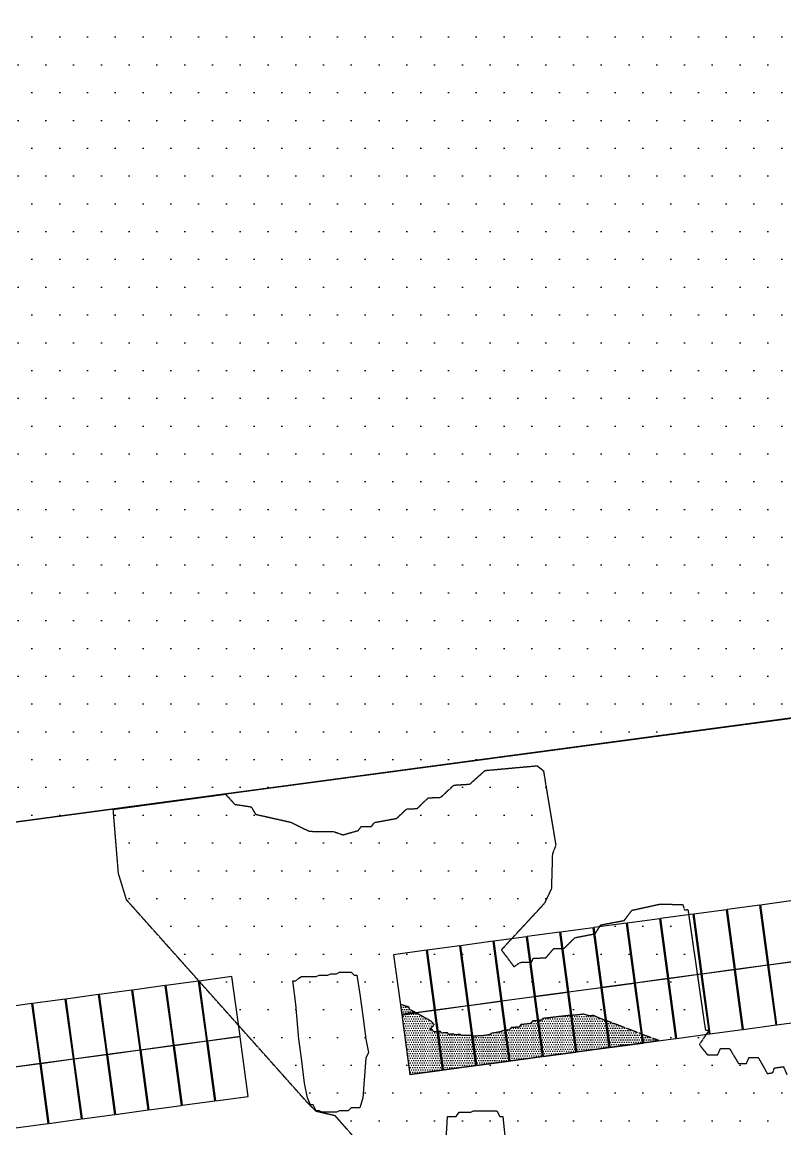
# Model space of a CAD drawing. Header units: millimetres. Extents: x -245826 to 350363, y -160205 to 260795.
# Drawn here: x 13950 to 40113, y 8296 to 46230 of the extents above; entities that cross this region are included whole.
import ezdxf

# ---------------------------------------------------------------- set-up
doc = ezdxf.new("R2010")
doc.units = ezdxf.units.MM
doc.linetypes.add('DASHED', pattern=[1.524, 1.27, -0.254])
for name, color, linetype in [('Module', 7, 'ByLayer'), ('Obstruction', 7, 'ByLayer'), ('Ridge Line', 7, 'ByLayer'), ('Shading', 8, 'DASHED')]:
    doc.layers.add(name, color=color, linetype=linetype)

# ---------------------------------------------------------------- blocks, each defined once
blk = doc.blocks.new('*U1')
at = {"layer": 'Ridge Line', "color": 30}
for p, q in [((47169, 23301, 10), (3104, 17394, 10)), ((47169, 23301, 13948), (3104, 17394, 13952))]:
    blk.add_line(p, q, dxfattribs=at)
at = {"flags": 1}
for tag in ['unit_id', 'unit_name']:
    blk.add_attdef(tag, (0, 0), '', height=2.5, dxfattribs=at)
blk = doc.blocks.new('*U6')
at = {"layer": 'Module', "color": 0}
blk.add_polyline3d([(0, 0, 0), (112.4, 15.2, 0), (84.7, 219.6, 119.1), (-27.6, 204.4, 119.1)], close=True, dxfattribs=at)
at = {"flags": 1}
for tag in ['mounting-hole-spacing1', 'mounting-hole-spacing2', 'module-material', 'vmpo', 'voco', 'silicon-material', 'panel-length', 'panel-width', 'panel-height', 'userid', 'theme', 'note', 'name', 'pmax', 'company-name', 'id', 'impo', 'isco']:
    blk.add_attdef(tag, (0, 0), '', height=2.5, dxfattribs=at)
blk = doc.blocks.new('*U7')
at = {"layer": 'Module', "color": 31}
for p in [(3840.6, 1376.7, 1556), (3955, 1392.2, 1556), (3611.9, 1345.8, 1556.1), (3726.3, 1361.3, 1556.1), (3268.8, 1299.4, 1556.1), (3383.2, 1314.9, 1556.1), (3497.6, 1330.4, 1556.1), (3040.1, 1268.5, 1556.1), (3154.5, 1284, 1556.1), (2697, 1222.1, 1556.1), (2811.4, 1237.6, 1556.1), (2925.8, 1253, 1556.1), (3982.9, 1186.1, 1435.9), (3754.1, 1155.1, 1436), (3868.5, 1170.6, 1435.9), (3411.1, 1108.7, 1436), (3525.4, 1124.2, 1436), (3639.8, 1139.7, 1436), (3182.4, 1077.8, 1436), (3296.7, 1093.3, 1436), (2953.6, 1046.9, 1436), (3068, 1062.4, 1436), (2724.9, 1016, 1436), (2839.3, 1031.4, 1436)]:
    blk.add_blockref('*U6', p, dxfattribs=at)
at = {"layer": 'Module', "color": 152}
for p in [(1915.8, 1116.5, 1556.2), (2030.1, 1131.9, 1556.2), (1687, 1085.6, 1556.2), (1801.4, 1101, 1556.2), (1344, 1039.2, 1556.2), (1458.3, 1054.6, 1556.2), (1572.7, 1070.1, 1556.2), (2058, 925.8, 1436.1), (1829.3, 894.9, 1436.1), (1943.6, 910.3, 1436.1), (1486.2, 848.5, 1436.1), (1600.5, 864, 1436.1), (1714.9, 879.4, 1436.1), (1371.8, 833, 1436.1)]:
    blk.add_blockref('*U6', p, dxfattribs=at)
at = {"flags": 1}
for tag in ['offset-x', 'offset-y', 'mode', 'tilt', 'azimuth', 'align', 'array-mode', 'panel-x', 'panel-y', 'panel-per-row', 'bracket-type', 'bracket-value', 'row-per-array']:
    blk.add_attdef(tag, (0, 0), '', height=2.5, dxfattribs=at)
blk = doc.blocks.new('*U66')
at = {"layer": 'Obstruction', "color": 1}
blk.add_polyline3d([(23236, 13365, 16179), (23336, 13365, 16179), (23436, 13465, 16179), (23536, 13515, 16179), (23636, 13515, 16179), (23736, 13515, 16179), (23836, 13515, 16179), (23936, 13515, 16179), (24036, 13515, 16179), (24136, 13565, 16179), (24236, 13565, 16179), (24336, 13565, 16179), (24436, 13565, 16179), (24536, 13615, 16179), (24636, 13615, 16179), (24736, 13615, 16179), (24836, 13665, 16179), (24936, 13665, 16179), (25036, 13665, 16179), (25136, 13665, 16179), (25236, 13665, 16179), (25336, 13565, 16179), (25436, 13565, 16179), (25536, 12915, 16179), (25636, 12165, 16179), (25736, 11365, 16179), (25736, 11365, 16179), (25836, 10915, 16179), (25836, 10915, 16179), (25736, 10715, 16179), (25636, 9365, 16179), (25536, 9015, 16179), (25436, 9015, 16179), (25336, 9015, 16179), (25236, 9015, 16179), (25136, 8915, 16179), (25036, 8915, 16179), (24936, 8915, 16179), (24836, 8915, 16179), (24736, 8865, 16179), (24636, 8865, 16179), (24536, 8865, 16179), (24436, 8865, 16179), (24336, 8865, 16179), (24236, 8865, 16179), (24136, 8915, 16179), (24036, 8915, 16179), (23936, 9115, 16179), (23836, 9115, 16179), (23736, 9365, 16179), (23636, 9865, 16179), (23536, 10715, 16179), (23436, 11365, 16179), (23336, 12565, 16179), (23336, 12565, 16179)], close=True, dxfattribs=at)
at = {"flags": 1}
for tag in ['height', 'shape']:
    blk.add_attdef(tag, (0, 0), '', height=2.5, dxfattribs=at)
blk = doc.blocks.new('*U67')
at = {"layer": 'Obstruction', "color": 1}
blk.add_polyline3d([(28436, 6915, 16129), (28536, 8715, 16129), (28636, 8715, 16129), (28736, 8715, 16129), (28836, 8715, 16129), (28936, 8865, 16129), (29036, 8865, 16129), (29136, 8865, 16129), (29236, 8865, 16129), (29336, 8865, 16129), (29436, 8915, 16129), (29536, 8915, 16129), (29636, 8915, 16129), (29736, 8915, 16129), (29836, 8915, 16129), (29936, 8915, 16129), (30036, 8915, 16129), (30136, 8915, 16129), (30236, 8915, 16129), (30336, 8715, 16129), (30436, 8715, 16129), (30536, 7715, 16129), (30636, 6915, 16129), (30736, 6165, 16129), (30836, 5365, 16129), (30936, 4515, 16129), (30936, 4515, 16129), (31036, 4515, 16129), (31036, 4515, 16129), (30936, 4315, 16129), (30836, 4315, 16129), (30736, 4265, 16129), (30636, 4265, 16129), (30536, 4265, 16129), (30436, 4265, 16129), (30336, 4215, 16129), (30236, 4215, 16129), (30136, 4215, 16129), (30036, 4215, 16129), (29936, 4215, 16129), (29836, 4215, 16129), (29736, 4165, 16129), (29636, 4165, 16129), (29536, 4165, 16129), (29436, 4165, 16129), (29336, 4165, 16129), (29236, 4165, 16129), (29136, 4115, 16129), (29036, 4115, 16129), (28936, 4115, 16129), (28836, 4115, 16129), (28736, 4165, 16129), (28636, 4715, 16129), (28536, 5665, 16129), (28536, 5665, 16129)], close=True, dxfattribs=at)
at = {"flags": 1}
for tag in ['height', 'shape']:
    blk.add_attdef(tag, (0, 0), '', height=2.5, dxfattribs=at)
blk = doc.blocks.new('*U188')
at = {"layer": 'Obstruction', "color": 1}
blk.add_polyline3d([(23236, 13365, 16179), (23336, 13365, 16179), (23436, 13465, 16179), (23536, 13515, 16179), (23636, 13515, 16179), (23736, 13515, 16179), (23836, 13515, 16179), (23936, 13515, 16179), (24036, 13515, 16179), (24136, 13565, 16179), (24236, 13565, 16179), (24336, 13565, 16179), (24436, 13565, 16179), (24536, 13615, 16179), (24636, 13615, 16179), (24736, 13615, 16179), (24836, 13665, 16179), (24936, 13665, 16179), (25036, 13665, 16179), (25136, 13665, 16179), (25236, 13665, 16179), (25336, 13565, 16179), (25436, 13565, 16179), (25536, 12915, 16179), (25636, 12165, 16179), (25736, 11365, 16179), (25736, 11365, 16179), (25836, 10915, 16179), (25836, 10915, 16179), (25736, 10715, 16179), (25636, 9365, 16179), (25536, 9015, 16179), (25436, 9015, 16179), (25336, 9015, 16179), (25236, 9015, 16179), (25136, 8915, 16179), (25036, 8915, 16179), (24936, 8915, 16179), (24836, 8915, 16179), (24736, 8865, 16179), (24636, 8865, 16179), (24536, 8865, 16179), (24436, 8865, 16179), (24336, 8865, 16179), (24236, 8865, 16179), (24136, 8915, 16179), (24036, 8915, 16179), (23936, 9115, 16179), (23836, 9115, 16179), (23736, 9365, 16179), (23636, 9865, 16179), (23536, 10715, 16179), (23436, 11365, 16179), (23336, 12565, 16179), (23336, 12565, 16179)], close=True, dxfattribs=at)
at = {"flags": 1}
for tag in ['height', 'shape']:
    blk.add_attdef(tag, (0, 0), '', height=2.5, dxfattribs=at)
blk = doc.blocks.new('*U189')
at = {"layer": 'Obstruction', "color": 1}
blk.add_polyline3d([(28436, 6915, 16129), (28536, 8715, 16129), (28636, 8715, 16129), (28736, 8715, 16129), (28836, 8715, 16129), (28936, 8865, 16129), (29036, 8865, 16129), (29136, 8865, 16129), (29236, 8865, 16129), (29336, 8865, 16129), (29436, 8915, 16129), (29536, 8915, 16129), (29636, 8915, 16129), (29736, 8915, 16129), (29836, 8915, 16129), (29936, 8915, 16129), (30036, 8915, 16129), (30136, 8915, 16129), (30236, 8915, 16129), (30336, 8715, 16129), (30436, 8715, 16129), (30536, 7715, 16129), (30636, 6915, 16129), (30736, 6165, 16129), (30836, 5365, 16129), (30936, 4515, 16129), (30936, 4515, 16129), (31036, 4515, 16129), (31036, 4515, 16129), (30936, 4315, 16129), (30836, 4315, 16129), (30736, 4265, 16129), (30636, 4265, 16129), (30536, 4265, 16129), (30436, 4265, 16129), (30336, 4215, 16129), (30236, 4215, 16129), (30136, 4215, 16129), (30036, 4215, 16129), (29936, 4215, 16129), (29836, 4215, 16129), (29736, 4165, 16129), (29636, 4165, 16129), (29536, 4165, 16129), (29436, 4165, 16129), (29336, 4165, 16129), (29236, 4165, 16129), (29136, 4115, 16129), (29036, 4115, 16129), (28936, 4115, 16129), (28836, 4115, 16129), (28736, 4165, 16129), (28636, 4715, 16129), (28536, 5665, 16129), (28536, 5665, 16129)], close=True, dxfattribs=at)
at = {"flags": 1}
for tag in ['height', 'shape']:
    blk.add_attdef(tag, (0, 0), '', height=2.5, dxfattribs=at)

msp = doc.modelspace()

# ---------------------------------------------------------------- hatches: boundary and pattern name
at = {"layer": 'Shading'}
h = msp.add_hatch(dxfattribs=at)
h.set_pattern_fill('DOTS', scale=600)
h.paths.add_polyline_path([(-5720, 74000), (-5871, 73940), (-5801, 73127), (-5567, 73158), (1910, 18179), (1642, 18104), (1832, 16993), (3116, 17166), (3085, 17396), (47175, 23290), (47240, 23103), (48212, 23234), (40580, 79955), (-5562, 73708), (-5603, 74015), (-5720, 74000)])
h = msp.add_hatch(dxfattribs=at)
h.set_pattern_fill('DOTS', scale=600)
h.paths.add_polyline_path([(17254, 17054), (17075, 19250), (20924, 19771), (21246, 19418), (21806, 19335), (21959, 19078), (23171, 18806), (23801, 18495), (24626, 18488), (24955, 18374), (25483, 18524), (25583, 18657), (25934, 18665), (26034, 18797), (26799, 18940), (27147, 19265), (27498, 19273), (27880, 19642), (28308, 19660), (28761, 20078), (29306, 20112), (29830, 20580), (31612, 20742), (31830, 20573), (32255, 18014), (32138, 17720), (32104, 16526), (31859, 16017), (30388, 14431), (30819, 13855), (31034, 14003), (31424, 14016), (31485, 14143), (31914, 14161), (32185, 14476), (32537, 14484), (32918, 14852), (33606, 14985), (33800, 15289), (34603, 15437), (34869, 15790), (35821, 15999), (36606, 15986), (36671, 15797), (36787, 15812), (37384, 11690), (37504, 11667), (37177, 11187), (37461, 10829), (37813, 10837), (37902, 11047), (38215, 11050), (38520, 10536), (38795, 10533), (38884, 10744), (39197, 10746), (39507, 10194), (39699, 10220), (39755, 10386), (40063, 10428), (40177, 10165), (40293, 10181), (40373, 9875), (40533, 9857), (40622, 10067), (40776, 10088), (40935, 10070), (41005, 9841), (41280, 9839), (41369, 10049), (41523, 10070), (41682, 10052), (41757, 9785), (41917, 9767), (42083, 9987), (42396, 9990), (42597, 9660), (42879, 9897), (43115, 9889), (43185, 9661), (43378, 9687), (43429, 9892), (43835, 9788), (43890, 9954), (44275, 10007), (44326, 10212), (44771, 10113), (44821, 10318), (45250, 10337), (45306, 10503), (45745, 10443), (45801, 10609), (46345, 10644), (46401, 10810), (46686, 10729), (46840, 10750), (46896, 10916), (47402, 10945), (47751, 11548), (48037, 11467), (48191, 11488), (48247, 11654), (48873, 11660), (49399, 12405), (49690, 12286), (49861, 12467), (50680, 12499), (51311, 13338), (51640, 13224), (51807, 13444), (52823, 13463), (53670, 14450), (53916, 14364), (54165, 14557), (55500, 14539), (55808, 14581), (55974, 14801), (56529, 14758), (55464, 15961), (55169, 18142), (56027, 18178), (56165, 18316), (56627, 18379), (57129, 17852), (57668, 17925), (58006, 17455), (58468, 17518), (58713, 17154), (59142, 17173), (59305, 16838), (59690, 16890), (59749, 16740), (60057, 16781), (60199, 16602), (60545, 16649), (60605, 16499), (60918, 16501), (60978, 16351), (61763, 16338), (62213, 16201), (63237, 16458), (63298, 16586), (64145, 16700), (64300, 16999), (64768, 17022), (64962, 17326), (65506, 17360), (65766, 17752), (66393, 17758), (66763, 18204), (67511, 18187), (67913, 18400), (68265, 18408), (68564, 17933), (68835, 16225), (62817, 9424), (61991, 9153), (61475, 9202), (57964, 13128), (46057, -259), (38550, -1275), (32233, 5720), (30978, 4282), (28889, 4078), (28675, 4208), (24690, 8743), (24043, 8893), (23726, 9207), (17535, 16140), (17254, 17054)])
h = msp.add_hatch(dxfattribs=at)
h.set_pattern_fill('DOTS', color=1, scale=50)
h.paths.add_polyline_path([(26925, 12558), (26970, 12227), (27433, 12289), (27245, 12384), (27220, 12467), (26925, 12558)])
h = msp.add_hatch(dxfattribs=at)
h.set_pattern_fill('DOTS', color=1, scale=50)
h.paths.add_polyline_path([(26977, 12188), (27250, 10165), (28370, 10317), (28193, 11623), (28075, 11618), (28024, 11687), (27934, 11686), (28086, 11870), (27975, 11985), (27474, 12266), (26977, 12188)])
h = msp.add_hatch(dxfattribs=at)
h.set_pattern_fill('DOTS', color=1, scale=50)
h.paths.add_polyline_path([(31808, 12079), (31765, 12018), (31658, 12015), (31825, 10784), (32944, 10935), (32775, 12188), (31808, 12079)])
h = msp.add_hatch(dxfattribs=at)
h.set_pattern_fill('DOTS', color=1, scale=50)
h.paths.add_polyline_path([(32799, 12180), (32967, 10938), (34089, 11090), (33966, 12000), (33538, 12182), (33419, 12166), (33199, 12223), (32799, 12180)])
h = msp.add_hatch(dxfattribs=at)
h.set_pattern_fill('DOTS', color=1, scale=50)
h.paths.add_polyline_path([(31470, 12000), (31371, 11900), (31056, 11868), (30997, 11784), (30712, 11767), (30661, 11684), (30538, 11678), (30679, 10629), (31802, 10781), (31637, 12001), (31470, 12000)])
h = msp.add_hatch(dxfattribs=at)
h.set_pattern_fill('DOTS', color=1, scale=50)
h.paths.add_polyline_path([(33988, 12003), (34111, 11093), (35233, 11245), (35193, 11545), (33988, 12003)])
h = msp.add_hatch(dxfattribs=at)
h.set_pattern_fill('DOTS', color=1, scale=50)
h.paths.add_polyline_path([(28215, 11636), (28393, 10320), (29515, 10472), (29373, 11499), (28995, 11502), (28982, 11533), (28781, 11517), (28768, 11548), (28579, 11533), (28545, 11594), (28336, 11577), (28299, 11637), (28215, 11636)])
h = msp.add_hatch(dxfattribs=at)
h.set_pattern_fill('DOTS', color=1, scale=50)
h.paths.add_polyline_path([(30399, 11659), (30386, 11625), (30033, 11566), (30010, 11530), (29817, 11493), (29403, 11470), (29538, 10475), (30657, 10626), (30517, 11664), (30399, 11659)])
h = msp.add_hatch(dxfattribs=at)
h.set_pattern_fill('DOTS', color=1, scale=50)
h.paths.add_polyline_path([(35217, 11537), (35256, 11248), (35796, 11321), (35221, 11527), (35217, 11537)])

# ---------------------------------------------------------------- linework, layer by layer
at = {"layer": 'Shading', "linetype": 'DASHED'}
msp.add_polyline3d([(-5720, 74000, 11), (-5871, 73940, 11), (-5801, 73127, 11), (-5567, 73158, 11), (1910, 18179, 11), (1642, 18104, 11), (1832, 16993, 11), (3116, 17166, 11), (3085, 17396, 11), (47175, 23290, 11), (47240, 23103, 11), (48212, 23234, 11), (40580, 79955, 11), (-5562, 73708, 11), (-5603, 74015, 11), (-5720, 74000, 11)], close=True, dxfattribs=at)
msp.add_polyline3d([(28675, 4208, 13807), (24690, 8743, 13851), (24043, 8893, 13853), (23726, 9207, 13856), (17535, 16140, 13924), (17254, 17054, 13932), (17254, 17054, 13932), (17075, 19250, 13951), (20924, 19771, 13951), (21246, 19418, 13947), (21806, 19335, 13946), (21959, 19078, 13944), (23171, 18806, 13940), (23801, 18495, 13936), (24626, 18488, 13935), (24955, 18374, 13934), (25483, 18524, 13934), (25583, 18657, 13935), (25934, 18665, 13935), (26034, 18797, 13936), (26799, 18940, 13936), (27147, 19265, 13939), (27498, 19273, 13938), (27880, 19642, 13941), (28308, 19660, 13941), (28761, 20078, 13944), (29306, 20112, 13943), (29830, 20580, 13947), (31612, 20742, 13946), (31830, 20573, 13944), (32255, 18014, 13922), (32138, 17720, 13919), (32104, 16526, 13909), (31859, 16017, 13905), (30388, 14431, 13893), (30819, 13855, 13887), (31034, 14003, 13888), (31424, 14016, 13888), (31485, 14143, 13889), (31914, 14161, 13889), (32185, 14476, 13891), (32537, 14484, 13891), (32918, 14852, 13893), (33606, 14985, 13894), (33800, 15289, 13896), (34603, 15437, 13896), (34869, 15790, 13899), (35821, 15999, 13900), (36606, 15986, 13899), (36671, 15797, 13897), (36787, 15812, 13897), (37384, 11690, 13861), (37504, 11667, 13860), (37177, 11187, 13856), (37461, 10829, 13853), (37813, 10837, 13853), (37902, 11047, 13854), (38215, 11050, 13854), (38520, 10536, 13849), (38795, 10533, 13849), (38884, 10744, 13851), (39197, 10746, 13850), (39507, 10194, 13845), (39699, 10220, 13845), (39755, 10386, 13846), (40063, 10428, 13846), (40177, 10165, 13844)], dxfattribs=at)
at = {"layer": 'Shading', "color": 1, "linetype": 'DASHED'}
for points in [[(26925, 12558, 15758), (26970, 12227, 15565), (27433, 12289, 15565), (27245, 12384, 15634), (27220, 12467, 15684), (26925, 12558, 15758)], [(26977, 12188, 15543), (27250, 10165, 14364), (28370, 10317, 14364), (28193, 11623, 15125), (28075, 11618, 15131), (28024, 11687, 15175), (27934, 11686, 15181), (28086, 11870, 15274), (27975, 11985, 15349), (27474, 12266, 15549), (26977, 12188, 15543)], [(31808, 12079, 15106), (31765, 12018, 15075), (31658, 12015, 15081), (31825, 10784, 14364), (32944, 10935, 14364), (32775, 12188, 15093), (31808, 12079, 15106)], [(32799, 12180, 15087), (32967, 10938, 14364), (34089, 11090, 14364), (33966, 12000, 14894), (33538, 12182, 15031), (33419, 12166, 15031), (33199, 12223, 15081), (32799, 12180, 15087)], [(31470, 12000, 15087), (31371, 11900, 15037), (31056, 11868, 15044), (30997, 11784, 15000), (30712, 11767, 15012), (30661, 11684, 14969), (30538, 11678, 14975), (30679, 10629, 14364), (31802, 10781, 14364), (31637, 12001, 15075), (31470, 12000, 15087)], [(33988, 12003, 14894), (34111, 11093, 14364), (35233, 11245, 14364), (35193, 11545, 14538), (33988, 12003, 14894)], [(28215, 11636, 15131), (28393, 10320, 14364), (29515, 10472, 14364), (29373, 11499, 14963), (28995, 11502, 14994), (28982, 11533, 15013), (28781, 11517, 15019), (28768, 11548, 15038), (28579, 11533, 15044), (28545, 11594, 15081), (28336, 11577, 15087), (28299, 11637, 15125), (28215, 11636, 15131)], [(30399, 11659, 14975), (30386, 11625, 14956), (30033, 11566, 14950), (30010, 11530, 14931), (29817, 11493, 14925), (29403, 11470, 14944), (29538, 10475, 14364), (30657, 10626, 14364), (30517, 11664, 14969), (30399, 11659, 14975)], [(35217, 11537, 14532), (35256, 11248, 14364), (35796, 11321, 14364), (35221, 11527, 14526), (35217, 11537, 14532)]]:
    msp.add_polyline3d(points, close=True, dxfattribs=at)

# ---------------------------------------------------------------- block references
at = {"layer": 'Module', "xscale": 10, "yscale": 10, "zscale": 10}
msp.add_blockref('*U7', (0, 0), dxfattribs=at)
at = {"layer": 'Obstruction'}
for name in ['*U66', '*U188', '*U67', '*U189']:
    msp.add_blockref(name, (0, 0), dxfattribs=at)
at = {"layer": 'Ridge Line'}
msp.add_blockref('*U1', (0, 0), dxfattribs=at)

doc.saveas('drawing.dxf')
